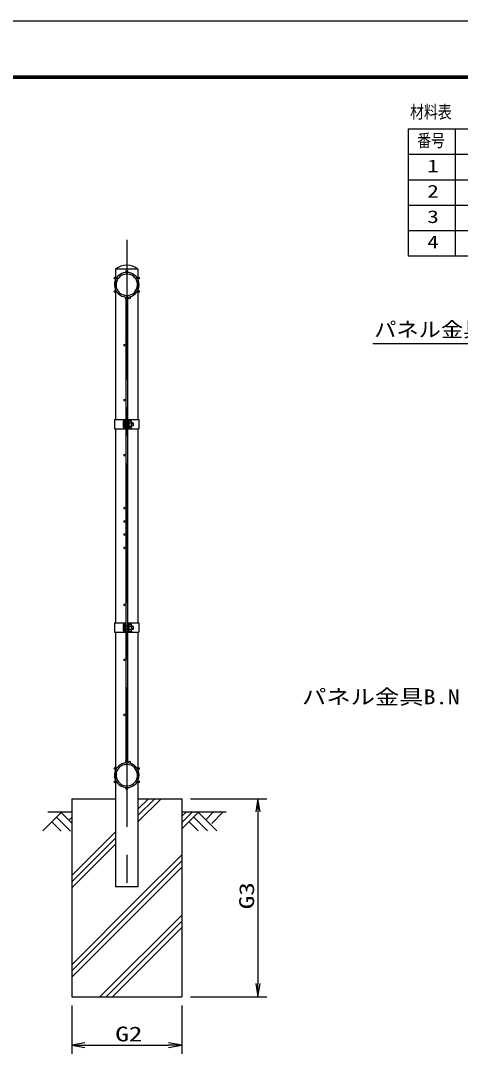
# Model space of a CAD drawing. Units: millimetres, scale not verified. Extents: x -2970 to 2970, y -2100 to 2100.
# Drawn here: x 148 to 1144, y -279 to 2100 of the extents above; entities that cross this region are included whole.
import ezdxf
from ezdxf.enums import TextEntityAlignment as Align

# ---------------------------------------------------------------- set-up
doc = ezdxf.new("R2010")
doc.units = ezdxf.units.MM
doc.header["$LTSCALE"] = 10
doc.linetypes.add('USER1', pattern=[50.8, 31.75, -6.35, 6.35, -6.35])
for name, color, linetype, lineweight in [('0-0_0', 7, 'Continuous', 25), ('0-1_1', 7, 'Continuous', 25), ('0-2_CENTLN-L', 4, 'USER1', 25), ('0-3_EXTCNT-L', 1, 'Continuous', 25), ('0-4_2', 7, 'Continuous', 25)]:
    doc.layers.add(name, color=color, linetype=linetype, lineweight=lineweight)
doc.styles.add('ＭＳ ゴシック', font='')
doc.styles.get('ＭＳ ゴシック').set_extended_font_data('MS Gothic')

# ---------------------------------------------------------------- blocks, each defined once
blk = doc.blocks.new('DARROWS')
at = {"layer": '0-0_0', "color": 2}
blk.add_line((0, 0), (-9.991, 0), dxfattribs=at)
blk.add_lwpolyline([(-10, -1.667), (0, 0), (-10, 1.667)], dxfattribs=at)

msp = doc.modelspace()

# ---------------------------------------------------------------- linework, layer by layer
at = {"layer": '0-0_0'}
for p, q in [((1026.35, 1854.76), (2578.16, 1854.76)), ((1026.35, 1854.76), (1026.35, 1566.27)), ((1132.92, 1854.76), (1132.92, 1566.27)), ((1026.35, 1797.06), (2578.16, 1797.06)), ((1026.35, 1739.36), (2578.16, 1739.36)), ((1026.35, 1681.66), (2578.16, 1681.66)), ((1026.35, 1623.97), (2578.16, 1623.97)), ((1026.35, 1566.27), (2578.16, 1566.27)), ((360.13, 1194.39), (386.03, 1194.39)), ((382.73, 1175.9), (382.73, 1191.88)), ((383.73, 1194.39), (383.73, 1173.39)), ((389.63, 1194.39), (415.53, 1194.39)), ((392.33, 1194.39), (392.33, 1173.39)), ((392.39, 1191.43), (392.39, 1175.43)), ((360.13, 1173.39), (386.03, 1173.39)), ((379.54, 1188.91), (379.54, 1178.88)), ((389.63, 1173.39), (415.53, 1173.39)), ((360.13, 732.42), (386.03, 732.42)), ((379.54, 726.93), (379.54, 716.91)), ((382.73, 713.93), (382.73, 729.91)), ((383.73, 732.42), (383.73, 711.42)), ((389.63, 732.42), (415.53, 732.42)), ((392.33, 732.42), (392.33, 711.42)), ((392.39, 729.46), (392.39, 713.46)), ((360.13, 711.42), (386.03, 711.42)), ((362.43, 711.42), (362.43, 133.2)), ((389.63, 711.42), (415.53, 711.42)), ((413.23, 711.42), (413.23, 133.2))]:
    msp.add_line(p, q, dxfattribs=at)
at = {"layer": '0-0_0', "color": 3}
msp.add_lwpolyline([(-2970, 2100), (2970, 2100), (2970, -2100), (-2970, -2100)], close=True, dxfattribs=at)
at = {"layer": '0-0_0'}
for points in [[(-2770, 1975), (2770, 1975), (2770, -1975), (-2770, -1975)], [(-2768.75, 1973.75), (2768.75, 1973.75), (2768.75, -1973.75), (-2768.75, -1973.75)], [(-2767.5, 1972.5), (2767.5, 1972.5), (2767.5, -1972.5), (-2767.5, -1972.5)], [(-2766.25, 1971.25), (2766.25, 1971.25), (2766.25, -1971.25), (-2766.25, -1971.25)], [(-2765, 1970), (2765, 1970), (2765, -1970), (-2765, -1970)]]:
    msp.add_lwpolyline(points, close=True, dxfattribs=at)
for centre, start, end in [((382.53, 1188.91), 86.19696, 180), ((382.53, 1178.88), 180, 273.80304), ((382.53, 726.93), 86.19696, 180), ((382.53, 716.91), 180, 273.80304)]:
    msp.add_arc(centre, 2.99, start, end, dxfattribs=at)
at = {"layer": '0-1_1'}
for p, q in [((413.23, 1536.2), (362.43, 1536.2)), ((362.43, 1536.2), (362.43, 1194.39)), ((413.23, 1536.2), (413.23, 1194.39)), ((388.39, 1476.31), (388.48, 1472.71)), ((386.03, 1468.41), (386.03, 419)), ((389.63, 1468.41), (389.63, 419)), ((360.13, 1194.39), (360.13, 1173.39)), ((415.53, 1194.39), (415.53, 1173.39)), ((362.43, 1173.39), (362.43, 732.42)), ((413.23, 1173.39), (413.23, 732.42)), ((360.13, 732.42), (360.13, 711.42)), ((415.53, 732.42), (415.53, 711.42)), ((388.39, 411.1), (388.48, 414.7)), ((262.83, 333.21), (362.43, 333.21)), ((262.83, 333.21), (262.83, -116.79)), ((413.23, 333.21), (512.83, 333.21)), ((512.83, 333.21), (512.83, -116.79)), ((208.48, 303.2), (262.83, 303.2)), ((512.83, 303.2), (613.22, 303.2)), ((413.23, 133.2), (362.43, 133.2)), ((262.83, -116.79), (512.83, -116.79))]:
    msp.add_line(p, q, dxfattribs=at)
at = {"layer": '0-1_1', "color": 4}
for p, q in [((465.55, 333.21), (413.23, 280.88)), ((451.41, 333.21), (413.23, 295.03)), ((437.27, 333.21), (413.23, 309.17)), ((239.17, 301.7), (197.48, 260.01)), ((228.56, 291.1), (260.41, 259.25)), ((239.17, 301.71), (262.83, 278.05)), ((262.83, 290.9), (256.4, 284.48)), ((550.56, 302.77), (512.83, 265.03)), ((522.28, 302.77), (512.83, 293.32)), ((536.42, 302.77), (512.83, 279.18)), ((539.47, 292.17), (571.32, 260.32)), ((550.08, 302.77), (592.54, 260.32)), ((583.43, 301.66), (567.31, 285.54)), ((606.22, 302.77), (580.66, 277.2)), ((217.96, 280.5), (239.2, 259.25)), ((528.87, 281.56), (550.11, 260.32)), ((361.44, 257.38), (262.83, 158.77)), ((361.44, 243.24), (262.83, 144.63)), ((361.44, 229.09), (262.83, 130.48)), ((512.83, 206.06), (413.23, 106.46)), ((512.83, 191.92), (413.23, 92.32)), ((512.83, 177.78), (262.83, -72.23)), ((413.23, 106.46), (262.83, -43.94)), ((413.23, 92.32), (262.83, -58.08)), ((512.83, 69.06), (326.97, -116.79)), ((512.83, 54.92), (341.11, -116.79)), ((512.83, 40.78), (355.26, -116.79))]:
    msp.add_line(p, q, dxfattribs=at)
at = {"layer": '0-1_1'}
for centre in [(387.83, 1530.96), (361.63, 1515.83), (414.02, 1515.83), (361.63, 1485.58), (414.02, 1485.58), (393.89, 1471.07), (383.78, 1363.7), (383.78, 1238.7), (383.78, 1113.7), (383.78, 993.2), (383.78, 963.2), (383.78, 933.2), (383.78, 903.2), (383.78, 773.7), (383.78, 648.7), (383.78, 523.7), (393.89, 416.34), (361.63, 401.83), (414.03, 401.83), (361.63, 371.58), (387.83, 356.45), (414.03, 371.58)]:
    msp.add_circle(centre, 2.25, dxfattribs=at)
for centre, radius, start, end in [((387.83, 1500.71), 28, 271.32651, 258.1084), ((387.83, 1503.67), 41.28, 52.02779, 127.97954), ((387.83, 1500.71), 24.4, 271.32654, 258.10864), ((381.03, 1468.41), 8.6, 0, 78.10856), ((381.03, 1468.41), 5, 0, 78.10856), ((387.83, 386.7), 28, 101.89143, 88.67334), ((387.83, 386.7), 24.4, 101.8912, 88.67331), ((381.03, 419), 5, 281.89154, 0.00009), ((381.03, 419), 8.6, 281.89169, 0.00024)]:
    msp.add_arc(centre, radius, start, end, dxfattribs=at)
at = {"layer": '0-2_CENTLN-L'}
msp.add_line((387.83, 1602.66), (387.83, 82.2), dxfattribs=at)
at = {"layer": '0-3_EXTCNT-L'}
for p, q in [((532.83, 333.2), (705.38, 333.2)), ((532.83, -116.79), (705.38, -116.79)), ((262.83, -136.79), (262.83, -246.58)), ((512.83, -136.8), (512.83, -246.58))]:
    msp.add_line(p, q, dxfattribs=at)
at = {"layer": '0-3_EXTCNT-L', "color": 2}
for p, q in [((685.38, 303.2), (685.38, -86.79)), ((292.83, -226.58), (482.83, -226.58))]:
    msp.add_line(p, q, dxfattribs=at)
at = {"layer": '0-3_EXTCNT-L', "color": 4}
msp.add_lwpolyline([(945.98, 1367.08), (1456.65, 1367.08), (1474.25, 1305.14)], dxfattribs=at)
at = {"layer": '0-4_2'}
for p, q in [((392.39, 1191.43), (398.17, 1191.43)), ((398.79, 1190.36), (398.17, 1191.43)), ((398.79, 1176.51), (398.79, 1190.36)), ((383.73, 1187.21), (382.73, 1187.21)), ((383.73, 1179.91), (382.73, 1179.91)), ((389.63, 1187.21), (386.03, 1187.21)), ((389.63, 1179.91), (386.03, 1179.91)), ((392.39, 1187.43), (398.17, 1187.43)), ((392.39, 1179.43), (398.17, 1179.43)), ((392.39, 1175.43), (398.17, 1175.43)), ((398.79, 1176.51), (398.17, 1175.43)), ((401.75, 1187.21), (398.79, 1187.21)), ((401.75, 1179.91), (398.79, 1179.91)), ((401.75, 1187.21), (401.75, 1179.91)), ((402.48, 1186.48), (401.75, 1187.21)), ((402.48, 1180.64), (401.75, 1179.91)), ((402.48, 1186.48), (402.48, 1180.64)), ((383.73, 725.24), (382.73, 725.24)), ((383.73, 717.94), (382.73, 717.94)), ((389.63, 725.24), (386.03, 725.24)), ((389.63, 717.94), (386.03, 717.94)), ((392.39, 729.46), (398.17, 729.46)), ((392.39, 725.46), (398.17, 725.46)), ((392.39, 717.46), (398.17, 717.46)), ((398.79, 728.39), (398.17, 729.46)), ((398.79, 714.53), (398.17, 713.46)), ((398.79, 714.53), (398.79, 728.39)), ((401.75, 725.24), (398.79, 725.24)), ((401.75, 717.94), (398.79, 717.94)), ((401.75, 725.24), (401.75, 717.94)), ((402.48, 724.51), (401.75, 725.24)), ((402.48, 718.67), (401.75, 717.94)), ((402.48, 724.51), (402.48, 718.67)), ((392.39, 713.46), (398.17, 713.46))]:
    msp.add_line(p, q, dxfattribs=at)
at = {"layer": '0-4_2', "color": 4}
for p, q in [((383.73, 1186.48), (382.73, 1186.48)), ((383.73, 1180.64), (382.73, 1180.64)), ((389.63, 1186.48), (386.03, 1186.48)), ((389.63, 1180.64), (386.03, 1180.64)), ((402.48, 1186.48), (398.79, 1186.48)), ((402.48, 1180.64), (398.79, 1180.64)), ((383.73, 724.51), (382.73, 724.51)), ((383.73, 718.67), (382.73, 718.67)), ((389.63, 724.51), (386.03, 724.51)), ((389.63, 718.67), (386.03, 718.67)), ((402.48, 724.51), (398.79, 724.51)), ((402.48, 718.67), (398.79, 718.67))]:
    msp.add_line(p, q, dxfattribs=at)
at = {"layer": '0-4_2'}
for centre, radius, start, end in [((391.56, 1190.36), 7.23, 336.12555, 0.00105), ((385.57, 1183.44), 13.22, 342.36171, 17.59159), ((391.56, 1176.51), 7.23, 0, 23.89262), ((391.56, 728.39), 7.23, 336.12555, 0.00105), ((385.57, 721.47), 13.22, 342.36171, 17.59159), ((391.56, 714.53), 7.23, 0, 23.89262)]:
    msp.add_arc(centre, radius, start, end, dxfattribs=at)

# ---------------------------------------------------------------- block references
at = {"layer": '0-3_EXTCNT-L', "xscale": 3, "yscale": 3}
for p, rotation in [((685.38, 333.2), 90), ((685.38, -116.79), 270), ((262.83, -226.58), 180)]:
    msp.add_blockref('DARROWS', p, dxfattribs=dict(at, rotation=rotation))
msp.add_blockref('DARROWS', (512.83, -226.58), dxfattribs=at)

# ---------------------------------------------------------------- texts
at = {"layer": '0-1_1', "style": 'ＭＳ ゴシック'}
for s, width, p in [('材料表', 0.8, (1030.81, 1870.2)), ('番号', 0.8, (1047.11, 1805.4)), ('1', 1.35, (1069.71, 1747.7)), ('2', 1.35, (1069.71, 1690)), ('3', 1.35, (1069.71, 1632.31)), ('4', 1.35, (1069.71, 1574.61))]:
    msp.add_text(s, height=28.89, dxfattribs=dict(at, width=width)).set_placement(p, align=Align.BOTTOM_LEFT)
at = {"layer": '0-3_EXTCNT-L', "color": 4, "style": 'ＭＳ ゴシック'}
for s, width, p in [('パネル金具\u3000P22×62C', 1.1, (949.39, 1372.1)), ('パネル金具B.N\u3000P22×62C×E8×75C', 1.2, (785.72, 537.69))]:
    msp.add_text(s, height=33.67, dxfattribs=dict(at, width=width)).set_placement(p, align=Align.BOTTOM_LEFT)
at = {"layer": '0-3_EXTCNT-L', "color": 3, "style": 'ＭＳ ゴシック', "width": 1.35}
msp.add_text('G3', height=33.65, rotation=90, dxfattribs=at).set_placement((686.85, 81.95), align=Align.BOTTOM_LEFT)
msp.add_text('G2', height=33.65, dxfattribs=at).set_placement((361.58, -228.06), align=Align.BOTTOM_LEFT)

doc.saveas('drawing.dxf')
